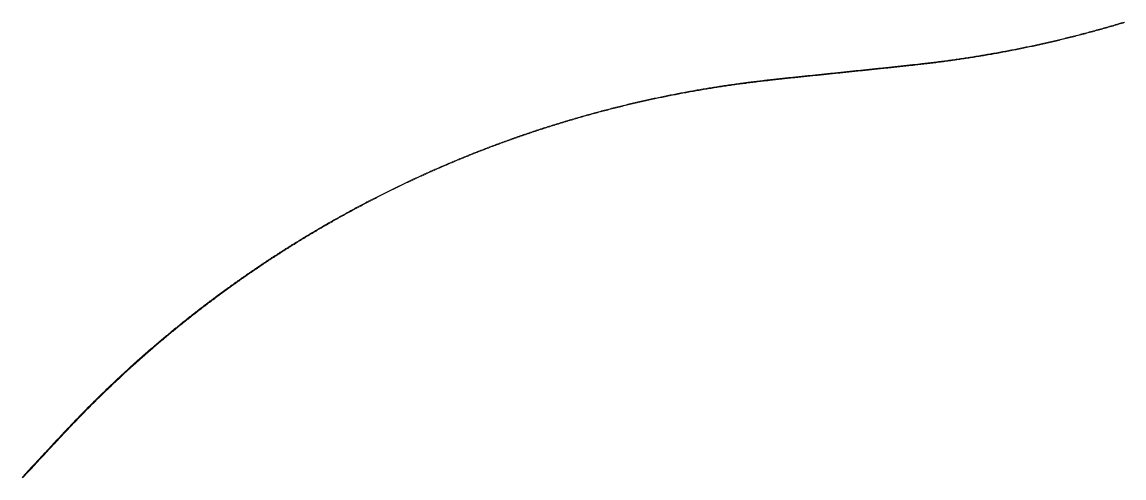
# Model space of a CAD drawing. Header units: metres. Extents: x 142705 to 201127, y 6511363 to 6533832.
# Drawn here: x 142705 to 150008, y 6511363 to 6514386 of the extents above; entities that cross this region are included whole.
import ezdxf

# ---------------------------------------------------------------- set-up
doc = ezdxf.new("R2010")
doc.units = ezdxf.units.M
doc.header["$MEASUREMENT"] = 0

msp = doc.modelspace()

# ---------------------------------------------------------------- linework, layer by layer
at = {"color": 7, "linetype": 'Continuous', "lineweight": 0}
for points in [[(150008.5, 6514385.6, 53.7), (149998.9, 6514382.7, 53.6), (149989.3, 6514379.8, 53.6), (149979.7, 6514377, 53.5), (149970.2, 6514374.1, 53.5), (149960.6, 6514371.3, 53.4), (149951, 6514368.4, 53.3), (149941.4, 6514365.6, 53.3), (149931.8, 6514362.8, 53.2), (149922.2, 6514360, 53.1), (149912.6, 6514357.2, 53), (149903, 6514354.5, 52.9), (149893.4, 6514351.7, 52.9), (149883.7, 6514349, 52.8), (149874.1, 6514346.2, 52.7), (149864.5, 6514343.5, 52.6), (149854.9, 6514340.8, 52.5), (149845.2, 6514338.1, 52.4), (149835.6, 6514335.4, 52.3), (149826, 6514332.8, 52.2), (149816.3, 6514330.1, 52), (149806.7, 6514327.5, 51.9), (149797, 6514324.9, 51.8), (149787.4, 6514322.3, 51.7), (149777.7, 6514319.7, 51.6), (149768.1, 6514317.1, 51.4), (149758.4, 6514314.5, 51.3), (149748.7, 6514311.9, 51.2), (149739.1, 6514309.4, 51), (149737.1, 6514308.9, 51), (149729.4, 6514306.8, 50.9), (149719.7, 6514304.3, 50.8), (149710, 6514301.8, 50.6), (149700.3, 6514299.3, 50.5), (149690.7, 6514296.8, 50.3), (149681, 6514294.4, 50.2), (149671.3, 6514291.9, 50.1), (149661.6, 6514289.5, 49.9), (149651.9, 6514287, 49.8), (149642.2, 6514284.6, 49.6), (149632.5, 6514282.2, 49.5), (149622.8, 6514279.8, 49.4), (149613.1, 6514277.4, 49.2), (149603.3, 6514275.1, 49.1), (149593.6, 6514272.7, 48.9), (149583.9, 6514270.4, 48.8), (149574.2, 6514268, 48.7), (149564.4, 6514265.7, 48.5), (149554.7, 6514263.4, 48.4), (149545, 6514261.1, 48.2), (149535.2, 6514258.8, 48.1), (149525.5, 6514256.6, 48), (149515.8, 6514254.3, 47.8), (149506, 6514252.1, 47.7), (149496.3, 6514249.9, 47.5), (149486.5, 6514247.7, 47.4), (149476.8, 6514245.5, 47.3), (149467, 6514243.3, 47.1), (149457.2, 6514241.1, 47), (149447.5, 6514238.9, 46.8), (149437.7, 6514236.8, 46.7), (149427.9, 6514234.7, 46.6), (149418.2, 6514232.5, 46.4), (149408.4, 6514230.4, 46.3), (149398.6, 6514228.3, 46.1), (149388.8, 6514226.2, 46), (149379, 6514224.2, 45.9), (149369.3, 6514222.1, 45.7), (149359.5, 6514220.1, 45.6), (149349.7, 6514218, 45.4), (149339.9, 6514216, 45.3), (149330.1, 6514214, 45.2), (149320.3, 6514212, 45), (149310.5, 6514210.1, 44.9), (149300.7, 6514208.1, 44.7), (149290.9, 6514206.1, 44.6), (149281.1, 6514204.2, 44.5), (149271.2, 6514202.3, 44.3), (149261.4, 6514200.4, 44.2), (149251.6, 6514198.5, 44), (149241.8, 6514196.6, 43.9), (149232, 6514194.7, 43.8), (149222.1, 6514192.9, 43.6), (149212.3, 6514191, 43.5), (149202.5, 6514189.2, 43.3), (149192.7, 6514187.4, 43.2), (149182.8, 6514185.5, 43.1), (149173, 6514183.8, 42.9), (149163.1, 6514182, 42.8), (149153.3, 6514180.2, 42.6), (149143.5, 6514178.4, 42.5), (149133.6, 6514176.7, 42.4), (149130.1, 6514176.1, 42.3), (149123.8, 6514175, 42.2), (149113.9, 6514173.3, 42.1), (149104, 6514171.6, 41.9), (149094.2, 6514169.9, 41.8), (149084.3, 6514168.2, 41.7), (149074.5, 6514166.5, 41.6), (149064.6, 6514164.9, 41.4), (149054.7, 6514163.2, 41.3), (149044.9, 6514161.6, 41.2), (149035, 6514160, 41.1), (149025.1, 6514158.4, 41), (149015.3, 6514156.8, 40.9), (149005.4, 6514155.3, 40.8), (148995.5, 6514153.7, 40.7), (148985.6, 6514152.2, 40.6), (148975.7, 6514150.6, 40.5), (148965.9, 6514149.1, 40.4), (148956, 6514147.6, 40.3), (148946.1, 6514146.1, 40.3), (148936.2, 6514144.6, 40.2), (148926.3, 6514143.2, 40.1), (148916.4, 6514141.7, 40), (148906.5, 6514140.3, 40), (148896.6, 6514138.9, 39.9), (148886.7, 6514137.4, 39.8), (148876.8, 6514136, 39.8), (148866.9, 6514134.7, 39.7), (148857, 6514133.3, 39.7), (148847.1, 6514131.9, 39.6), (148837.2, 6514130.6, 39.6), (148827.3, 6514129.2, 39.5), (148817.4, 6514127.9, 39.5), (148807.5, 6514126.6, 39.4), (148798.9, 6514125.5, 39.4), (148797.5, 6514125.3, 39.4), (148787.6, 6514124, 39.4), (148777.7, 6514122.8, 39.4), (148767.8, 6514121.5, 39.3), (148757.9, 6514120.3, 39.3), (148751.2, 6514119.4, 39.3), (148747.9, 6514119, 39.3), (148738, 6514117.8, 39.3), (148728.1, 6514116.6, 39.3), (148718.2, 6514115.4, 39.3), (148708.2, 6514114.2, 39.3), (148703.4, 6514113.7, 39.3), (148700.5, 6514113.3, 39.3), (148698.3, 6514113.1, 39.3), (148688.4, 6514111.9, 39.3), (148678.4, 6514110.7, 39.3), (148668.5, 6514109.6, 39.3), (148658.6, 6514108.4, 39.3), (148655.6, 6514108.1, 39.3), (148648.6, 6514107.3, 39.3), (148638.7, 6514106.2, 39.3), (148628.8, 6514105.1, 39.3), (148618.8, 6514104, 39.4), (148608.9, 6514102.9, 39.4), (148607.8, 6514102.7, 39.4), (148598.9, 6514101.8, 39.4), (148589, 6514100.7, 39.5), (148579.1, 6514099.6, 39.5), (148569.1, 6514098.5, 39.5), (148559.9, 6514097.5, 39.6), (148559.2, 6514097.4, 39.6), (148549.2, 6514096.4, 39.6), (148539.3, 6514095.3, 39.7), (148529.3, 6514094.3, 39.7), (148519.4, 6514093.2, 39.8), (148512.1, 6514092.4, 39.8), (148509.4, 6514092.1, 39.9), (148499.5, 6514091.1, 39.9), (148489.6, 6514090.1, 40), (148479.6, 6514089, 40.1), (148469.7, 6514088, 40.1), (148464.2, 6514087.4, 40.2), (148459.7, 6514086.9, 40.2), (148449.8, 6514085.9, 40.3), (148439.8, 6514084.9, 40.4), (148429.9, 6514083.8, 40.5), (148419.9, 6514082.8, 40.5), (148416.3, 6514082.4, 40.6), (148410, 6514081.8, 40.6), (148400, 6514080.7, 40.7), (148390.1, 6514079.7, 40.8), (148380.2, 6514078.7, 40.9), (148370.2, 6514077.6, 41), (148360.3, 6514076.6, 41.2), (148350.3, 6514075.6, 41.3), (148346.2, 6514075.1, 41.3), (148340.4, 6514074.5, 41.4), (148330.4, 6514073.5, 41.5), (148320.5, 6514072.5, 41.6), (148310.5, 6514071.4, 41.7), (148300.6, 6514070.4, 41.8), (148290.6, 6514069.4, 42), (148280.7, 6514068.3, 42.1), (148270.7, 6514067.3, 42.2), (148260.8, 6514066.3, 42.3), (148250.8, 6514065.2, 42.4), (148240.9, 6514064.2, 42.5), (148231, 6514063.2, 42.6), (148221, 6514062.1, 42.8), (148211.1, 6514061.1, 42.9), (148201.1, 6514060.1, 43), (148191.2, 6514059, 43.1), (148181.2, 6514058, 43.2), (148171.3, 6514056.9, 43.3), (148161.3, 6514055.9, 43.4), (148151.4, 6514054.9, 43.6), (148141.4, 6514053.8, 43.7), (148131.5, 6514052.8, 43.8), (148121.5, 6514051.8, 43.9), (148111.6, 6514050.7, 44), (148101.7, 6514049.7, 44.1), (148091.7, 6514048.7, 44.3), (148081.8, 6514047.6, 44.4), (148071.8, 6514046.6, 44.5), (148061.9, 6514045.6, 44.6), (148051.9, 6514044.5, 44.7), (148042, 6514043.5, 44.8), (148032, 6514042.5, 44.9), (148022.1, 6514041.4, 45.1), (148012.1, 6514040.4, 45.2), (148002.2, 6514039.4, 45.3), (147992.2, 6514038.3, 45.4), (147982.3, 6514037.3, 45.5), (147972.3, 6514036.3, 45.6), (147962.4, 6514035.2, 45.7), (147952.5, 6514034.2, 45.9), (147942.5, 6514033.2, 46), (147932.6, 6514032.1, 46.1), (147922.6, 6514031.1, 46.2), (147912.7, 6514030.1, 46.3), (147902.7, 6514029, 46.4), (147892.8, 6514028, 46.6), (147883.2, 6514027, 46.7), (147882.8, 6514027, 46.7), (147872.9, 6514025.9, 46.8), (147862.9, 6514024.9, 46.9), (147853, 6514023.9, 47), (147843, 6514022.8, 47.1), (147835.3, 6514022, 47.2), (147833.1, 6514021.8, 47.2), (147823.2, 6514020.8, 47.4), (147813.2, 6514019.7, 47.5), (147803.3, 6514018.7, 47.6), (147793.3, 6514017.6, 47.7), (147787.4, 6514017, 47.8), (147783.4, 6514016.6, 47.8), (147773.4, 6514015.5, 47.9), (147763.5, 6514014.5, 48), (147753.5, 6514013.4, 48.2), (147743.6, 6514012.3, 48.3), (147739.6, 6514011.9, 48.3), (147733.7, 6514011.3, 48.4), (147723.7, 6514010.2, 48.5), (147713.8, 6514009.1, 48.6), (147703.8, 6514008, 48.7), (147693.9, 6514006.9, 48.9), (147691.7, 6514006.7, 48.9), (147684, 6514005.8, 49), (147674, 6514004.7, 49.1), (147664.1, 6514003.6, 49.2), (147654.1, 6514002.5, 49.3), (147644.2, 6514001.4, 49.4), (147643.9, 6514001.3, 49.4), (147634.3, 6514000.2, 49.5), (147624.3, 6513999.1, 49.7), (147614.4, 6513997.9, 49.8), (147604.5, 6513996.8, 49.9), (147596.1, 6513995.8, 50), (147594.5, 6513995.6, 50), (147584.6, 6513994.4, 50.1), (147574.7, 6513993.2, 50.2), (147564.8, 6513992, 50.3), (147554.8, 6513990.8, 50.5), (147548.3, 6513990, 50.5), (147544.9, 6513989.6, 50.6), (147535, 6513988.3, 50.7), (147525.1, 6513987.1, 50.8), (147515.1, 6513985.8, 50.9), (147505.2, 6513984.5, 51), (147500.6, 6513983.9, 51.1), (147495.3, 6513983.2, 51.2), (147485.4, 6513981.9, 51.3), (147475.5, 6513980.6, 51.4), (147465.6, 6513979.3, 51.5), (147455.7, 6513977.9, 51.6), (147445.7, 6513976.6, 51.7), (147435.8, 6513975.2, 51.8), (147425.9, 6513973.8, 52), (147416, 6513972.4, 52.1), (147406.1, 6513971, 52.2), (147396.2, 6513969.6, 52.3), (147386.3, 6513968.2, 52.4), (147376.4, 6513966.7, 52.5), (147366.6, 6513965.3, 52.6), (147356.7, 6513963.8, 52.8), (147346.8, 6513962.3, 52.9), (147336.9, 6513960.8, 53), (147327, 6513959.3, 53.1), (147317.1, 6513957.8, 53.2), (147307.2, 6513956.2, 53.3), (147297.4, 6513954.7, 53.5), (147287.5, 6513953.1, 53.6), (147277.6, 6513951.5, 53.7), (147267.7, 6513949.9, 53.8), (147257.9, 6513948.3, 53.9), (147248, 6513946.7, 54), (147238.1, 6513945.1, 54.1), (147228.3, 6513943.4, 54.3), (147218.4, 6513941.8, 54.4), (147208.5, 6513940.1, 54.5), (147198.7, 6513938.4, 54.6), (147188.8, 6513936.7, 54.7), (147179, 6513935, 54.8), (147169.1, 6513933.3, 54.9), (147159.3, 6513931.6, 55.1), (147149.4, 6513929.8, 55.2), (147139.6, 6513928, 55.3), (147129.8, 6513926.3, 55.4), (147119.9, 6513924.5, 55.5), (147110.1, 6513922.7, 55.6), (147100.2, 6513920.9, 55.7), (147090.4, 6513919, 55.9), (147080.6, 6513917.2, 56), (147070.8, 6513915.3, 56.1), (147060.9, 6513913.5, 56.2), (147051.1, 6513911.6, 56.3), (147049.5, 6513911.3, 56.3), (147041.3, 6513909.7, 56.4), (147031.5, 6513907.8, 56.5), (147021.7, 6513905.9, 56.7), (147011.8, 6513903.9, 56.8), (147002, 6513902, 56.9), (146992.2, 6513900, 57), (146982.4, 6513898.1, 57.1), (146972.6, 6513896.1, 57.1), (146962.8, 6513894.1, 57.2), (146953, 6513892.1, 57.3), (146943.2, 6513890, 57.4), (146933.5, 6513888, 57.5), (146923.7, 6513885.9, 57.6), (146913.9, 6513883.9, 57.6), (146904.1, 6513881.8, 57.7), (146894.3, 6513879.7, 57.8), (146884.5, 6513877.6, 57.8), (146874.8, 6513875.5, 57.9), (146865, 6513873.4, 57.9), (146855.2, 6513871.2, 58), (146845.5, 6513869.1, 58), (146835.7, 6513866.9, 58.1), (146825.9, 6513864.7, 58.1), (146816.2, 6513862.5, 58.2), (146806.8, 6513860.4, 58.2), (146806.4, 6513860.3, 58.2), (146796.7, 6513858.1, 58.2), (146786.9, 6513855.9, 58.3), (146777.2, 6513853.6, 58.3), (146767.5, 6513851.4, 58.3), (146757.7, 6513849.1, 58.4), (146748, 6513846.8, 58.4), (146738.2, 6513844.5, 58.4), (146728.5, 6513842.2, 58.5), (146718.8, 6513839.9, 58.5), (146709.1, 6513837.5, 58.6), (146699.3, 6513835.2, 58.6), (146689.6, 6513832.8, 58.6), (146679.9, 6513830.4, 58.7), (146670.2, 6513828.1, 58.7), (146660.5, 6513825.7, 58.7), (146650.8, 6513823.2, 58.8), (146641.1, 6513820.8, 58.8), (146631.4, 6513818.4, 58.8), (146621.7, 6513815.9, 58.9), (146612, 6513813.5, 58.9), (146602.3, 6513811, 58.9), (146592.6, 6513808.5, 59), (146583, 6513806, 59), (146573.3, 6513803.5, 59), (146563.6, 6513800.9, 59.1), (146553.9, 6513798.4, 59.1), (146544.3, 6513795.8, 59.1), (146534.6, 6513793.3, 59.2), (146524.9, 6513790.7, 59.2), (146515.3, 6513788.1, 59.3), (146505.6, 6513785.5, 59.3), (146496, 6513782.9, 59.3), (146486.3, 6513780.2, 59.4), (146476.7, 6513777.6, 59.4), (146467, 6513774.9, 59.4), (146457.4, 6513772.2, 59.5), (146447.8, 6513769.6, 59.5), (146438.2, 6513766.9, 59.5), (146428.5, 6513764.1, 59.6), (146418.9, 6513761.4, 59.6), (146410.8, 6513759.1, 59.6), (146409.3, 6513758.7, 59.6), (146399.7, 6513755.9, 59.7), (146390.1, 6513753.2, 59.7), (146380.5, 6513750.4, 59.8), (146370.8, 6513747.6, 59.8), (146361.2, 6513744.8, 59.9), (146351.7, 6513742, 59.9), (146342.1, 6513739.2, 60), (146332.5, 6513736.3, 60), (146322.9, 6513733.5, 60.1), (146313.3, 6513730.6, 60.2), (146306.8, 6513728.7, 60.2), (146303.7, 6513727.7, 60.2), (146294.2, 6513724.9, 60.3), (146284.6, 6513722, 60.4), (146275, 6513719, 60.5), (146265.5, 6513716.1, 60.5), (146255.9, 6513713.2, 60.6), (146246.3, 6513710.2, 60.7), (146236.8, 6513707.2, 60.8), (146227.3, 6513704.3, 60.9), (146217.7, 6513701.3, 61), (146208.2, 6513698.3, 61.1), (146198.6, 6513695.3, 61.2), (146189.1, 6513692.2, 61.3), (146179.6, 6513689.2, 61.4), (146170.1, 6513686.1, 61.5), (146160.5, 6513683.1, 61.7), (146151, 6513680, 61.8), (146141.5, 6513676.9, 61.9), (146132, 6513673.8, 62), (146122.5, 6513670.7, 62.2), (146113, 6513667.5, 62.3), (146103.5, 6513664.4, 62.4), (146094, 6513661.2, 62.6), (146084.5, 6513658.1, 62.7), (146075.1, 6513654.9, 62.9), (146065.6, 6513651.7, 63), (146064.8, 6513651.4, 63), (146056.1, 6513648.5, 63.2), (146046.7, 6513645.3, 63.3), (146037.2, 6513642, 63.5), (146027.7, 6513638.8, 63.6), (146018.3, 6513635.5, 63.8), (146008.8, 6513632.3, 63.9), (145999.4, 6513629, 64.1), (145989.9, 6513625.7, 64.2), (145980.5, 6513622.4, 64.4), (145971.1, 6513619, 64.5), (145961.6, 6513615.7, 64.7), (145952.2, 6513612.4, 64.8), (145942.8, 6513609, 65), (145933.4, 6513605.6, 65.1), (145924, 6513602.3, 65.3), (145914.6, 6513598.9, 65.4), (145905.2, 6513595.4, 65.6), (145895.8, 6513592, 65.7), (145886.4, 6513588.6, 65.9), (145877, 6513585.1, 66), (145867.6, 6513581.7, 66.2), (145858.2, 6513578.2, 66.3), (145848.9, 6513574.7, 66.5), (145839.5, 6513571.2, 66.7), (145830.1, 6513567.7, 66.8), (145820.8, 6513564.2, 67), (145811.4, 6513560.7, 67.1), (145802.1, 6513557.1, 67.3), (145792.7, 6513553.6, 67.4), (145783.4, 6513550, 67.6), (145774, 6513546.4, 67.7), (145764.7, 6513542.8, 67.9), (145755.4, 6513539.2, 68), (145746.1, 6513535.6, 68.2), (145736.7, 6513532, 68.3), (145727.4, 6513528.3, 68.5), (145718.1, 6513524.7, 68.6), (145708.8, 6513521, 68.8), (145699.5, 6513517.3, 68.9), (145690.2, 6513513.6, 69.1), (145680.9, 6513509.9, 69.2), (145671.7, 6513506.2, 69.4), (145662.4, 6513502.5, 69.5), (145653.1, 6513498.7, 69.7), (145643.8, 6513495, 69.8), (145634.6, 6513491.2, 70), (145625.3, 6513487.4, 70.1), (145616.1, 6513483.6, 70.3), (145606.8, 6513479.8, 70.5), (145597.6, 6513476, 70.6), (145588.3, 6513472.2, 70.8), (145579.1, 6513468.3, 70.9), (145569.9, 6513464.5, 71.1), (145560.7, 6513460.6, 71.2), (145551.4, 6513456.7, 71.4), (145542.2, 6513452.8, 71.5), (145533, 6513448.9, 71.7), (145523.8, 6513445, 71.8), (145514.6, 6513441.1, 72), (145505.4, 6513437.1, 72.1), (145496.3, 6513433.2, 72.3), (145487.1, 6513429.2, 72.4), (145477.9, 6513425.2, 72.6), (145468.7, 6513421.2, 72.7), (145459.6, 6513417.2, 72.9), (145450.4, 6513413.2, 73), (145441.3, 6513409.2, 73.2), (145432.1, 6513405.2, 73.3), (145423, 6513401.1, 73.5), (145413.8, 6513397, 73.6), (145411.4, 6513396, 73.7), (145404.7, 6513393, 73.8), (145395.6, 6513388.9, 73.9), (145386.4, 6513384.8, 74.1), (145377.3, 6513380.7, 74.2), (145368.2, 6513376.5, 74.4), (145359.1, 6513372.4, 74.5), (145350, 6513368.3, 74.6), (145340.9, 6513364.1, 74.8), (145331.8, 6513359.9, 74.9), (145322.8, 6513355.7, 75), (145313.7, 6513351.5, 75.1), (145304.6, 6513347.3, 75.2), (145295.5, 6513343.1, 75.4), (145286.5, 6513338.9, 75.5), (145277.4, 6513334.6, 75.6), (145268.4, 6513330.4, 75.7), (145259.3, 6513326.1, 75.8), (145250.3, 6513321.8, 75.9), (145241.3, 6513317.5, 76), (145232.2, 6513313.2, 76.1), (145223.2, 6513308.9, 76.1), (145214.2, 6513304.6, 76.2), (145205.2, 6513300.2, 76.3), (145196.2, 6513295.9, 76.4), (145187.2, 6513291.5, 76.5), (145178.2, 6513287.1, 76.5), (145169.2, 6513282.8, 76.6), (145160.2, 6513278.4, 76.7), (145151.3, 6513273.9, 76.7), (145142.3, 6513269.5, 76.8), (145133.3, 6513265.1, 76.8), (145124.4, 6513260.6, 76.9), (145115.4, 6513256.2, 76.9), (145106.5, 6513251.7, 77), (145097.5, 6513247.2, 77), (145088.6, 6513242.7, 77), (145079.7, 6513238.2, 77.1), (145070.8, 6513233.7, 77.1), (145061.9, 6513229.2, 77.1), (145052.9, 6513224.6, 77.2), (145044, 6513220.1, 77.2), (145035.2, 6513215.5, 77.2), (145026.3, 6513210.9, 77.2), (145017.4, 6513206.3, 77.2), (145008.5, 6513201.7, 77.2), (144999.6, 6513197.1, 77.3), (144990.8, 6513192.5, 77.3), (144987.7, 6513190.8, 77.3), (144981.9, 6513187.8, 77.3), (144973.1, 6513183.2, 77.3), (144964.2, 6513178.5, 77.2), (144955.4, 6513173.8, 77.2), (144946.5, 6513169.2, 77.2), (144937.7, 6513164.5, 77.2), (144928.9, 6513159.7, 77.2), (144920.1, 6513155, 77.2), (144911.3, 6513150.3, 77.1), (144902.5, 6513145.5, 77.1), (144893.7, 6513140.8, 77.1), (144889.2, 6513138.4, 77.1), (144884.9, 6513136, 77), (144876.1, 6513131.2, 77), (144867.3, 6513126.5, 77), (144858.5, 6513121.6, 76.9), (144849.8, 6513116.8, 76.9), (144841, 6513112, 76.9), (144832.3, 6513107.2, 76.8), (144823.5, 6513102.3, 76.8), (144814.8, 6513097.5, 76.8), (144806, 6513092.6, 76.7), (144797.3, 6513087.7, 76.7), (144788.6, 6513082.8, 76.6), (144779.9, 6513077.9, 76.6), (144771.2, 6513073, 76.6), (144762.5, 6513068, 76.5), (144753.8, 6513063.1, 76.5), (144745.1, 6513058.1, 76.5), (144736.4, 6513053.2, 76.4), (144727.8, 6513048.2, 76.4), (144719.1, 6513043.2, 76.4), (144710.4, 6513038.2, 76.3), (144701.8, 6513033.2, 76.3), (144693.1, 6513028.2, 76.2), (144684.5, 6513023.1, 76.2), (144675.9, 6513018.1, 76.2), (144667.2, 6513013, 76.1), (144658.6, 6513008, 76.1), (144650, 6513002.9, 76.1), (144648.5, 6513002, 76.1), (144641.4, 6512997.8, 76), (144632.8, 6512992.7, 76), (144624.2, 6512987.6, 76), (144615.6, 6512982.4, 75.9), (144607, 6512977.3, 75.9), (144598.5, 6512972.2, 75.9), (144589.9, 6512967, 75.9), (144581.3, 6512961.8, 75.9), (144572.8, 6512956.6, 75.9), (144564.2, 6512951.4, 75.9), (144555.7, 6512946.2, 75.9), (144553, 6512944.5, 75.9), (144547.2, 6512941, 75.9), (144538.7, 6512935.8, 75.9), (144530.1, 6512930.5, 75.9), (144521.6, 6512925.3, 75.9), (144513.1, 6512920, 75.9), (144504.6, 6512914.8, 75.9), (144496.1, 6512909.5, 75.9), (144487.7, 6512904.2, 76), (144479.2, 6512898.9, 76), (144470.7, 6512893.5, 76), (144462.3, 6512888.2, 76), (144453.8, 6512882.9, 76.1), (144445.4, 6512877.5, 76.1), (144436.9, 6512872.1, 76.2), (144428.5, 6512866.8, 76.2), (144420.1, 6512861.4, 76.3), (144416.4, 6512859, 76.3), (144411.6, 6512856, 76.3), (144403.2, 6512850.6, 76.4), (144394.8, 6512845.1, 76.4), (144386.4, 6512839.7, 76.5), (144378.1, 6512834.3, 76.5), (144369.7, 6512828.8, 76.6), (144361.3, 6512823.3, 76.6), (144352.9, 6512817.9, 76.7), (144344.6, 6512812.4, 76.7), (144336.2, 6512806.9, 76.8), (144327.9, 6512801.4, 76.8), (144319.5, 6512795.8, 76.9), (144311.2, 6512790.3, 76.9), (144302.9, 6512784.8, 77), (144294.6, 6512779.2, 77), (144286.3, 6512773.7, 77.1), (144278, 6512768.1, 77.1), (144269.7, 6512762.5, 77.2), (144261.4, 6512756.9, 77.2), (144253.1, 6512751.3, 77.3), (144244.8, 6512745.7, 77.3), (144236.6, 6512740, 77.4), (144228.3, 6512734.4, 77.5), (144220.1, 6512728.7, 77.5), (144211.8, 6512723.1, 77.6), (144203.6, 6512717.4, 77.6), (144195.4, 6512711.7, 77.7), (144187.2, 6512706, 77.7), (144178.9, 6512700.3, 77.8), (144170.7, 6512694.6, 77.8), (144162.5, 6512688.8, 77.9), (144154.4, 6512683.1, 77.9), (144146.2, 6512677.3, 78), (144138, 6512671.6, 78), (144129.8, 6512665.8, 78.1), (144121.7, 6512660, 78.1), (144113.5, 6512654.2, 78.2), (144105.4, 6512648.4, 78.2), (144097.3, 6512642.6, 78.3), (144089.1, 6512636.8, 78.3), (144081, 6512630.9, 78.4), (144072.9, 6512625.1, 78.4), (144064.8, 6512619.2, 78.5), (144056.7, 6512613.3, 78.5), (144048.6, 6512607.5, 78.6), (144040.6, 6512601.6, 78.6), (144032.5, 6512595.7, 78.7), (144024.4, 6512589.7, 78.8), (144016.4, 6512583.8, 78.8), (144008.3, 6512577.9, 78.9), (144000.3, 6512571.9, 78.9), (143992.2, 6512566, 79), (143984.2, 6512560, 79), (143976.2, 6512554, 79.1), (143968.2, 6512548, 79.1), (143960.2, 6512542, 79.2), (143952.2, 6512536, 79.2), (143944.2, 6512530, 79.3), (143936.3, 6512524, 79.3), (143928.3, 6512517.9, 79.4), (143920.3, 6512511.9, 79.4), (143912.4, 6512505.8, 79.5), (143904.4, 6512499.7, 79.5), (143896.5, 6512493.6, 79.6), (143888.6, 6512487.5, 79.6), (143880.7, 6512481.4, 79.7), (143872.7, 6512475.3, 79.7), (143864.8, 6512469.2, 79.8), (143856.9, 6512463.1, 79.8), (143849.1, 6512456.9, 79.9), (143841.2, 6512450.7, 79.9), (143833.3, 6512444.6, 80), (143825.5, 6512438.4, 80), (143817.6, 6512432.2, 80.1), (143809.8, 6512426, 80.2), (143801.9, 6512419.8, 80.2), (143794.1, 6512413.6, 80.3), (143786.3, 6512407.3, 80.3), (143778.5, 6512401.1, 80.4), (143770.7, 6512394.8, 80.4), (143762.9, 6512388.6, 80.5), (143755.1, 6512382.3, 80.5), (143747.3, 6512376, 80.6), (143739.5, 6512369.7, 80.6), (143731.8, 6512363.4, 80.7), (143724, 6512357.1, 80.7), (143716.3, 6512350.8, 80.8), (143708.5, 6512344.4, 80.8), (143700.8, 6512338.1, 80.9), (143693.1, 6512331.7, 80.9), (143685.4, 6512325.4, 81), (143677.7, 6512319, 81), (143670, 6512312.6, 81.1), (143662.3, 6512306.2, 81.1), (143654.6, 6512299.8, 81.2), (143646.9, 6512293.4, 81.2), (143639.3, 6512286.9, 81.3), (143631.6, 6512280.5, 81.3), (143624, 6512274.1, 81.4), (143616.4, 6512267.6, 81.5), (143608.7, 6512261.1, 81.5), (143601.1, 6512254.6, 81.6), (143593.5, 6512248.2, 81.6), (143585.9, 6512241.7, 81.7), (143578.3, 6512235.1, 81.7), (143570.7, 6512228.6, 81.8), (143563.2, 6512222.1, 81.8), (143555.6, 6512215.6, 81.9), (143548, 6512209, 81.9), (143540.5, 6512202.4, 82), (143533, 6512195.9, 82), (143525.4, 6512189.3, 82.1), (143517.9, 6512182.7, 82.1), (143510.4, 6512176.1, 82.2), (143502.9, 6512169.5, 82.2), (143495.4, 6512162.9, 82.3), (143487.9, 6512156.2, 82.3), (143480.4, 6512149.6, 82.4), (143473, 6512142.9, 82.4), (143465.5, 6512136.3, 82.5), (143458.1, 6512129.6, 82.5), (143450.6, 6512122.9, 82.6), (143443.2, 6512116.2, 82.6), (143435.8, 6512109.5, 82.7), (143428.3, 6512102.8, 82.8), (143420.9, 6512096.1, 82.8), (143413.5, 6512089.4, 82.9), (143406.2, 6512082.6, 82.9), (143398.8, 6512075.9, 83), (143391.4, 6512069.1, 83), (143384, 6512062.4, 83.1), (143376.7, 6512055.6, 83.1), (143369.4, 6512048.8, 83.2), (143362, 6512042, 83.2), (143354.7, 6512035.2, 83.3), (143347.4, 6512028.4, 83.3), (143340.1, 6512021.5, 83.4), (143332.8, 6512014.7, 83.4), (143325.5, 6512007.9, 83.5), (143318.2, 6512001, 83.5), (143310.9, 6511994.1, 83.6), (143303.7, 6511987.3, 83.6), (143296.4, 6511980.4, 83.7), (143289.2, 6511973.5, 83.7), (143282, 6511966.6, 83.8), (143274.7, 6511959.7, 83.8), (143267.5, 6511952.7, 83.9), (143260.3, 6511945.8, 83.9), (143253.1, 6511938.9, 84), (143245.9, 6511931.9, 84.1), (143238.7, 6511924.9, 84.1), (143231.6, 6511918, 84.2), (143224.4, 6511911, 84.2), (143217.3, 6511904, 84.3), (143210.1, 6511897, 84.3), (143203, 6511890, 84.4), (143195.9, 6511883, 84.4), (143188.8, 6511875.9, 84.5), (143181.7, 6511868.9, 84.5), (143174.6, 6511861.8, 84.6), (143167.5, 6511854.8, 84.6), (143160.4, 6511847.7, 84.7), (143153.3, 6511840.6, 84.7), (143146.3, 6511833.6, 84.8), (143139.2, 6511826.5, 84.8), (143132.2, 6511819.4, 84.9), (143125.2, 6511812.2, 84.9), (143118.2, 6511805.1, 85), (143111.2, 6511798, 85), (143104.2, 6511790.8, 85.1), (143099.7, 6511786.2, 85.1), (143097.2, 6511783.7, 85.1), (143093.9, 6511780.4, 85.2), (143090.2, 6511776.5, 85.2), (143083.2, 6511769.4, 85.2), (143076.3, 6511762.2, 85.3), (143069.3, 6511755, 85.3), (143066.1, 6511751.7, 85.3), (143062.4, 6511747.8, 85.4), (143055.4, 6511740.6, 85.4), (143048.5, 6511733.4, 85.4), (143041.6, 6511726.2, 85.5), (143034.7, 6511718.9, 85.5), (143032.8, 6511717, 85.5), (143027.7, 6511711.7, 85.5), (143020.9, 6511704.5, 85.5), (143014, 6511697.2, 85.6), (143007.1, 6511690, 85.6), (143000.2, 6511682.7, 85.6), (142999.6, 6511682.1, 85.6), (142993.3, 6511675.5, 85.6), (142986.5, 6511668.2, 85.6), (142982.5, 6511664, 85.6), (142979.6, 6511660.9, 85.6), (142972.7, 6511653.6, 85.6), (142966.6, 6511647.1, 85.6), (142965.9, 6511646.3, 85.6), (142959, 6511639.1, 85.6), (142952.2, 6511631.8, 85.6), (142945.4, 6511624.5, 85.5), (142938.5, 6511617.2, 85.5), (142933.7, 6511612, 85.5), (142931.7, 6511609.9, 85.5), (142924.9, 6511602.6, 85.5), (142918, 6511595.2, 85.4), (142911.2, 6511587.9, 85.4), (142904.4, 6511580.6, 85.4), (142900.9, 6511576.8, 85.4), (142897.6, 6511573.3, 85.3), (142891.5, 6511566.7, 85.3), (142890.8, 6511566, 85.3), (142884, 6511558.6, 85.3), (142877.2, 6511551.3, 85.2), (142870.4, 6511544, 85.2), (142868.1, 6511541.6, 85.2), (142863.6, 6511536.7, 85.1), (142856.8, 6511529.3, 85.1), (142849.9, 6511522, 85), (142843.1, 6511514.7, 85), (142836.3, 6511507.4, 85), (142835.4, 6511506.3, 84.9), (142829.5, 6511500, 84.9), (142822.7, 6511492.7, 84.9), (142815.9, 6511485.4, 84.8), (142809.1, 6511478, 84.8), (142802.3, 6511470.7, 84.7), (142795.5, 6511463.4, 84.7), (142788.7, 6511456, 84.6), (142781.9, 6511448.7, 84.6), (142775.1, 6511441.4, 84.6), (142768.3, 6511434.1, 84.5), (142761.5, 6511426.7, 84.5), (142754.7, 6511419.4, 84.4), (142747.9, 6511412.1, 84.4), (142741.1, 6511404.7, 84.3), (142734.3, 6511397.4, 84.3), (142727.5, 6511390.1, 84.3), (142720.7, 6511382.7, 84.2), (142713.9, 6511375.4, 84.2), (142707.1, 6511368.1, 84.1), (142704.8, 6511365.6, 84.1)], [(150011.6, 6514381.9, 53.7), (150002.1, 6514379, 53.6), (149992.5, 6514376.1, 53.6), (149982.9, 6514373.2, 53.5), (149973.3, 6514370.4, 53.5), (149963.8, 6514367.5, 53.4), (149954.2, 6514364.7, 53.3), (149944.6, 6514361.9, 53.3), (149935, 6514359, 53.2), (149925.4, 6514356.2, 53.1), (149915.8, 6514353.5, 53), (149906.2, 6514350.7, 53), (149896.5, 6514347.9, 52.9), (149886.9, 6514345.2, 52.8), (149877.3, 6514342.5, 52.7), (149867.7, 6514339.7, 52.6), (149858.1, 6514337, 52.5), (149848.4, 6514334.3, 52.4), (149838.8, 6514331.7, 52.3), (149829.2, 6514329, 52.2), (149819.5, 6514326.3, 52.1), (149809.9, 6514323.7, 52), (149800.2, 6514321.1, 51.8), (149790.6, 6514318.5, 51.7), (149780.9, 6514315.9, 51.6), (149771.3, 6514313.3, 51.5), (149761.6, 6514310.7, 51.3), (149751.9, 6514308.1, 51.2), (149742.3, 6514305.6, 51.1), (149738.6, 6514304.6, 51), (149732.6, 6514303, 50.9), (149722.9, 6514300.5, 50.8), (149713.2, 6514298, 50.6), (149703.6, 6514295.5, 50.5), (149693.9, 6514293, 50.4), (149684.2, 6514290.5, 50.2), (149674.5, 6514288.1, 50.1), (149664.8, 6514285.6, 49.9), (149655.1, 6514283.2, 49.8), (149645.4, 6514280.8, 49.7), (149635.7, 6514278.4, 49.5), (149626, 6514276, 49.4), (149616.3, 6514273.6, 49.2), (149606.5, 6514271.2, 49.1), (149596.8, 6514268.8, 49), (149587.1, 6514266.5, 48.8), (149577.4, 6514264.2, 48.7), (149567.7, 6514261.8, 48.5), (149557.9, 6514259.5, 48.4), (149548.2, 6514257.3, 48.3), (149538.5, 6514255, 48.1), (149528.7, 6514252.7, 48), (149519, 6514250.4, 47.8), (149509.2, 6514248.2, 47.7), (149499.5, 6514246, 47.6), (149489.7, 6514243.8, 47.4), (149480, 6514241.6, 47.3), (149470.2, 6514239.4, 47.1), (149460.5, 6514237.2, 47), (149450.7, 6514235, 46.9), (149440.9, 6514232.9, 46.7), (149431.2, 6514230.7, 46.6), (149421.4, 6514228.6, 46.4), (149411.6, 6514226.5, 46.3), (149401.8, 6514224.4, 46.2), (149392.1, 6514222.3, 46), (149382.3, 6514220.3, 45.9), (149372.5, 6514218.2, 45.7), (149362.7, 6514216.2, 45.6), (149352.9, 6514214.1, 45.5), (149343.1, 6514212.1, 45.3), (149333.3, 6514210.1, 45.2), (149323.5, 6514208.1, 45), (149313.7, 6514206.1, 44.9), (149303.9, 6514204.2, 44.8), (149294.1, 6514202.2, 44.6), (149284.3, 6514200.3, 44.5), (149274.5, 6514198.3, 44.3), (149264.7, 6514196.4, 44.2), (149254.8, 6514194.5, 44.1), (149245, 6514192.6, 43.9), (149235.2, 6514190.7, 43.8), (149225.4, 6514188.9, 43.6), (149215.6, 6514187, 43.5), (149205.7, 6514185.2, 43.4), (149195.9, 6514183.4, 43.2), (149186.1, 6514181.6, 43.1), (149176.2, 6514179.8, 42.9), (149166.4, 6514178, 42.8), (149156.5, 6514176.2, 42.7), (149146.7, 6514174.5, 42.5), (149136.8, 6514172.7, 42.4), (149130.6, 6514171.6, 42.3), (149127, 6514171, 42.2), (149117.1, 6514169.3, 42.1), (149107.3, 6514167.6, 42), (149097.4, 6514165.9, 41.8), (149087.6, 6514164.2, 41.7), (149077.7, 6514162.5, 41.6), (149067.9, 6514160.9, 41.5), (149058, 6514159.2, 41.4), (149048.1, 6514157.6, 41.2), (149038.3, 6514156, 41.1), (149028.4, 6514154.4, 41), (149018.5, 6514152.8, 40.9), (149008.6, 6514151.2, 40.8), (148998.8, 6514149.7, 40.7), (148988.9, 6514148.1, 40.6), (148979, 6514146.6, 40.5), (148969.1, 6514145.1, 40.4), (148959.2, 6514143.5, 40.4), (148949.3, 6514142.1, 40.3), (148939.4, 6514140.6, 40.2), (148929.6, 6514139.1, 40.1), (148919.7, 6514137.6, 40), (148909.8, 6514136.2, 40), (148899.9, 6514134.8, 39.9), (148890, 6514133.4, 39.8), (148880.1, 6514132, 39.8), (148870.2, 6514130.6, 39.7), (148860.3, 6514129.2, 39.7), (148850.4, 6514127.8, 39.6), (148840.4, 6514126.5, 39.6), (148830.5, 6514125.1, 39.5), (148820.6, 6514123.8, 39.5), (148810.7, 6514122.5, 39.5), (148800.8, 6514121.2, 39.4), (148799.4, 6514121, 39.4), (148790.9, 6514119.9, 39.4), (148781, 6514118.7, 39.4), (148771, 6514117.4, 39.3), (148761.1, 6514116.1, 39.3), (148751.6, 6514115, 39.3), (148751.2, 6514114.9, 39.3), (148741.3, 6514113.7, 39.3), (148731.3, 6514112.5, 39.3), (148721.4, 6514111.3, 39.3), (148711.5, 6514110.1, 39.3), (148703.9, 6514109.2, 39.3), (148701.6, 6514108.9, 39.3), (148701.3, 6514108.9, 39.3), (148691.6, 6514107.7, 39.3), (148681.7, 6514106.6, 39.3), (148671.8, 6514105.4, 39.3), (148661.8, 6514104.3, 39.3), (148656.1, 6514103.6, 39.3), (148651.9, 6514103.1, 39.3), (148642, 6514102, 39.3), (148632, 6514100.9, 39.3), (148622.1, 6514099.8, 39.4), (148612.1, 6514098.7, 39.4), (148608.2, 6514098.3, 39.4), (148602.2, 6514097.6, 39.4), (148592.3, 6514096.5, 39.5), (148582.3, 6514095.4, 39.5), (148572.4, 6514094.3, 39.5), (148562.4, 6514093.3, 39.6), (148560.4, 6514093, 39.6), (148552.5, 6514092.2, 39.6), (148542.5, 6514091.1, 39.7), (148532.6, 6514090.1, 39.7), (148522.7, 6514089, 39.8), (148512.7, 6514088, 39.8), (148512.5, 6514087.9, 39.8), (148502.8, 6514086.9, 39.9), (148492.8, 6514085.9, 40), (148482.9, 6514084.8, 40), (148472.9, 6514083.8, 40.1), (148464.7, 6514082.9, 40.2), (148463, 6514082.8, 40.2), (148453, 6514081.7, 40.3), (148443.1, 6514080.7, 40.3), (148433.1, 6514079.6, 40.4), (148423.2, 6514078.6, 40.5), (148416.8, 6514077.9, 40.6), (148413.3, 6514077.6, 40.6), (148403.3, 6514076.5, 40.7), (148393.4, 6514075.5, 40.8), (148383.4, 6514074.5, 40.9), (148373.5, 6514073.4, 41), (148363.5, 6514072.4, 41.1), (148353.6, 6514071.4, 41.2), (148346.8, 6514070.7, 41.3), (148343.6, 6514070.3, 41.3), (148333.7, 6514069.3, 41.5), (148323.7, 6514068.3, 41.6), (148313.8, 6514067.2, 41.7), (148303.8, 6514066.2, 41.8), (148293.9, 6514065.2, 41.9), (148284, 6514064.1, 42), (148274, 6514063.1, 42.2), (148264.1, 6514062.1, 42.3), (148254.1, 6514061, 42.4), (148244.2, 6514060, 42.5), (148234.2, 6514059, 42.6), (148224.3, 6514057.9, 42.7), (148214.3, 6514056.9, 42.8), (148204.4, 6514055.9, 43), (148194.4, 6514054.8, 43.1), (148184.5, 6514053.8, 43.2), (148174.5, 6514052.8, 43.3), (148164.6, 6514051.7, 43.4), (148154.7, 6514050.7, 43.5), (148144.7, 6514049.7, 43.6), (148134.8, 6514048.6, 43.8), (148124.8, 6514047.6, 43.9), (148114.9, 6514046.6, 44), (148104.9, 6514045.5, 44.1), (148095, 6514044.5, 44.2), (148085, 6514043.5, 44.3), (148075.1, 6514042.4, 44.5), (148065.1, 6514041.4, 44.6), (148055.2, 6514040.4, 44.7), (148045.2, 6514039.3, 44.8), (148035.3, 6514038.3, 44.9), (148025.3, 6514037.3, 45), (148015.4, 6514036.2, 45.1), (148005.5, 6514035.2, 45.3), (147995.5, 6514034.2, 45.4), (147985.6, 6514033.1, 45.5), (147975.6, 6514032.1, 45.6), (147965.7, 6514031.1, 45.7), (147955.7, 6514030, 45.8), (147945.8, 6514029, 45.9), (147935.8, 6514028, 46.1), (147925.9, 6514026.9, 46.2), (147915.9, 6514025.9, 46.3), (147906, 6514024.9, 46.4), (147896, 6514023.8, 46.5), (147886.1, 6514022.8, 46.6), (147883.6, 6514022.5, 46.7), (147876.2, 6514021.7, 46.8), (147866.2, 6514020.7, 46.9), (147856.3, 6514019.7, 47), (147846.3, 6514018.6, 47.1), (147836.4, 6514017.6, 47.2), (147835.8, 6514017.5, 47.2), (147826.4, 6514016.6, 47.3), (147816.5, 6514015.5, 47.4), (147806.5, 6514014.5, 47.6), (147796.6, 6514013.4, 47.7), (147787.9, 6514012.5, 47.8), (147786.6, 6514012.4, 47.8), (147776.7, 6514011.3, 47.9), (147766.8, 6514010.3, 48), (147756.8, 6514009.2, 48.1), (147746.9, 6514008.2, 48.2), (147740, 6514007.4, 48.3), (147736.9, 6514007.1, 48.4), (147727, 6514006, 48.5), (147717, 6514004.9, 48.6), (147707.1, 6514003.9, 48.7), (147697.2, 6514002.8, 48.8), (147692.2, 6514002.2, 48.9), (147687.2, 6514001.7, 48.9), (147677.3, 6514000.6, 49.1), (147667.3, 6513999.4, 49.2), (147657.4, 6513998.3, 49.3), (147647.5, 6513997.2, 49.4), (147644.4, 6513996.8, 49.4), (147637.5, 6513996.1, 49.5), (147627.6, 6513994.9, 49.6), (147617.7, 6513993.8, 49.7), (147607.7, 6513992.6, 49.9), (147597.8, 6513991.4, 50), (147596.6, 6513991.3, 50), (147587.9, 6513990.3, 50.1), (147577.9, 6513989.1, 50.2), (147568, 6513987.9, 50.3), (147558.1, 6513986.6, 50.4), (147548.8, 6513985.5, 50.5), (147548.2, 6513985.4, 50.5), (147538.2, 6513984.2, 50.7), (147528.3, 6513982.9, 50.8), (147518.4, 6513981.7, 50.9), (147508.5, 6513980.4, 51), (147501, 6513979.4, 51.1), (147498.6, 6513979.1, 51.1), (147488.6, 6513977.8, 51.2), (147478.7, 6513976.5, 51.4), (147468.8, 6513975.2, 51.5), (147458.9, 6513973.8, 51.6), (147449, 6513972.5, 51.7), (147439.1, 6513971.1, 51.8), (147429.2, 6513969.8, 51.9), (147419.3, 6513968.4, 52), (147409.4, 6513967, 52.2), (147399.5, 6513965.5, 52.3), (147389.6, 6513964.1, 52.4), (147379.7, 6513962.7, 52.5), (147369.8, 6513961.2, 52.6), (147359.9, 6513959.7, 52.7), (147350, 6513958.3, 52.8), (147340.1, 6513956.8, 53), (147330.2, 6513955.2, 53.1), (147320.4, 6513953.7, 53.2), (147310.5, 6513952.2, 53.3), (147300.6, 6513950.6, 53.4), (147290.7, 6513949.1, 53.5), (147280.9, 6513947.5, 53.7), (147271, 6513945.9, 53.8), (147261.1, 6513944.3, 53.9), (147251.2, 6513942.7, 54), (147241.4, 6513941.1, 54.1), (147231.5, 6513939.4, 54.2), (147221.6, 6513937.8, 54.3), (147211.8, 6513936.1, 54.5), (147201.9, 6513934.4, 54.6), (147192.1, 6513932.7, 54.7), (147182.2, 6513931, 54.8), (147172.4, 6513929.3, 54.9), (147162.5, 6513927.6, 55), (147152.7, 6513925.8, 55.1), (147142.8, 6513924.1, 55.3), (147133, 6513922.3, 55.4), (147123.2, 6513920.5, 55.5), (147113.3, 6513918.7, 55.6), (147103.5, 6513916.9, 55.7), (147093.6, 6513915.1, 55.8), (147083.8, 6513913.2, 56), (147074, 6513911.4, 56.1), (147064.2, 6513909.5, 56.2), (147054.3, 6513907.6, 56.3), (147050.4, 6513906.9, 56.3), (147044.5, 6513905.7, 56.4), (147034.7, 6513903.8, 56.5), (147024.9, 6513901.9, 56.6), (147015.1, 6513900, 56.7), (147005.3, 6513898, 56.8), (146995.5, 6513896.1, 56.9), (146985.7, 6513894.1, 57), (146975.9, 6513892.1, 57.1), (146966.1, 6513890.1, 57.2), (146956.3, 6513888.1, 57.3), (146946.5, 6513886.1, 57.4), (146936.7, 6513884.1, 57.5), (146926.9, 6513882, 57.5), (146917.1, 6513880, 57.6), (146907.3, 6513877.9, 57.7), (146897.5, 6513875.8, 57.7), (146887.8, 6513873.7, 57.8), (146878, 6513871.6, 57.9), (146868.2, 6513869.5, 57.9), (146858.5, 6513867.3, 58), (146848.7, 6513865.2, 58), (146838.9, 6513863, 58.1), (146829.2, 6513860.8, 58.1), (146819.4, 6513858.6, 58.2), (146809.7, 6513856.4, 58.2), (146807.7, 6513856, 58.2), (146799.9, 6513854.2, 58.2), (146790.2, 6513852, 58.3), (146780.4, 6513849.7, 58.3), (146770.7, 6513847.5, 58.3), (146760.9, 6513845.2, 58.4), (146751.2, 6513842.9, 58.4), (146741.5, 6513840.6, 58.4), (146731.7, 6513838.3, 58.5), (146722, 6513836, 58.5), (146712.3, 6513833.7, 58.5), (146702.6, 6513831.3, 58.6), (146692.8, 6513829, 58.6), (146683.1, 6513826.6, 58.7), (146673.4, 6513824.2, 58.7), (146663.7, 6513821.8, 58.7), (146654, 6513819.4, 58.8), (146644.3, 6513817, 58.8), (146634.6, 6513814.5, 58.8), (146624.9, 6513812.1, 58.9), (146615.2, 6513809.6, 58.9), (146605.5, 6513807.2, 58.9), (146595.8, 6513804.7, 59), (146586.2, 6513802.2, 59), (146576.5, 6513799.6, 59), (146566.8, 6513797.1, 59.1), (146557.1, 6513794.6, 59.1), (146547.5, 6513792, 59.1), (146537.8, 6513789.5, 59.2), (146528.1, 6513786.9, 59.2), (146518.5, 6513784.3, 59.2), (146508.8, 6513781.7, 59.3), (146499.2, 6513779.1, 59.3), (146489.5, 6513776.4, 59.4), (146479.9, 6513773.8, 59.4), (146470.2, 6513771.1, 59.4), (146460.6, 6513768.5, 59.5), (146451, 6513765.8, 59.5), (146441.3, 6513763.1, 59.5), (146431.7, 6513760.4, 59.6), (146422.1, 6513757.7, 59.6), (146412.5, 6513754.9, 59.6), (146412.3, 6513754.9, 59.6), (146402.9, 6513752.2, 59.7), (146393.2, 6513749.4, 59.7), (146383.6, 6513746.6, 59.8), (146374, 6513743.9, 59.8), (146364.4, 6513741.1, 59.8), (146354.8, 6513738.2, 59.9), (146345.2, 6513735.4, 60), (146335.7, 6513732.6, 60), (146326.1, 6513729.7, 60.1), (146316.5, 6513726.9, 60.1), (146308.2, 6513724.4, 60.2), (146306.9, 6513724, 60.2), (146297.3, 6513721.1, 60.3), (146287.8, 6513718.2, 60.4), (146278.2, 6513715.3, 60.4), (146268.6, 6513712.4, 60.5), (146259.1, 6513709.4, 60.6), (146249.5, 6513706.5, 60.7), (146240, 6513703.5, 60.8), (146230.4, 6513700.5, 60.9), (146220.9, 6513697.6, 61), (146211.3, 6513694.6, 61.1), (146201.8, 6513691.5, 61.2), (146192.3, 6513688.5, 61.3), (146182.8, 6513685.5, 61.4), (146173.2, 6513682.4, 61.5), (146163.7, 6513679.4, 61.6), (146154.2, 6513676.3, 61.8), (146144.7, 6513673.2, 61.9), (146135.2, 6513670.1, 62), (146125.7, 6513667, 62.1), (146116.2, 6513663.8, 62.3), (146106.7, 6513660.7, 62.4), (146097.2, 6513657.5, 62.5), (146087.7, 6513654.4, 62.7), (146078.2, 6513651.2, 62.8), (146068.8, 6513648, 63), (146066.1, 6513647.1, 63), (146059.3, 6513644.8, 63.1), (146049.8, 6513641.6, 63.3), (146040.3, 6513638.3, 63.4), (146030.9, 6513635.1, 63.6), (146021.4, 6513631.8, 63.7), (146012, 6513628.6, 63.9), (146002.5, 6513625.3, 64), (145993.1, 6513622, 64.2), (145983.7, 6513618.7, 64.3), (145974.2, 6513615.4, 64.5), (145964.8, 6513612.1, 64.7), (145955.4, 6513608.7, 64.8), (145945.9, 6513605.4, 65), (145936.5, 6513602, 65.1), (145927.1, 6513598.6, 65.3), (145917.7, 6513595.2, 65.4), (145908.3, 6513591.8, 65.6), (145898.9, 6513588.4, 65.7), (145889.5, 6513585, 65.9), (145880.1, 6513581.5, 66), (145870.8, 6513578.1, 66.2), (145861.4, 6513574.6, 66.3), (145852, 6513571.1, 66.5), (145842.6, 6513567.6, 66.6), (145833.3, 6513564.1, 66.8), (145823.9, 6513560.6, 66.9), (145814.5, 6513557.1, 67.1), (145805.2, 6513553.5, 67.2), (145795.8, 6513550, 67.4), (145786.5, 6513546.4, 67.5), (145777.2, 6513542.8, 67.7), (145767.8, 6513539.2, 67.8), (145758.5, 6513535.6, 68), (145749.2, 6513532, 68.1), (145739.9, 6513528.4, 68.3), (145730.6, 6513524.7, 68.5), (145721.3, 6513521.1, 68.6), (145711.9, 6513517.4, 68.8), (145702.7, 6513513.7, 68.9), (145693.4, 6513510, 69.1), (145684.1, 6513506.3, 69.2), (145674.8, 6513502.6, 69.4), (145665.5, 6513498.9, 69.5), (145656.2, 6513495.1, 69.7), (145647, 6513491.4, 69.8), (145637.7, 6513487.6, 70), (145628.4, 6513483.8, 70.1), (145619.2, 6513480, 70.3), (145609.9, 6513476.2, 70.4), (145600.7, 6513472.4, 70.6), (145591.5, 6513468.6, 70.7), (145582.2, 6513464.7, 70.9), (145573, 6513460.9, 71), (145563.8, 6513457, 71.2), (145554.6, 6513453.1, 71.3), (145545.3, 6513449.2, 71.5), (145536.1, 6513445.3, 71.6), (145526.9, 6513441.4, 71.8), (145517.7, 6513437.5, 71.9), (145508.6, 6513433.6, 72.1), (145499.4, 6513429.6, 72.3), (145490.2, 6513425.7, 72.4), (145481, 6513421.7, 72.6), (145471.8, 6513417.7, 72.7), (145462.7, 6513413.7, 72.9), (145453.5, 6513409.7, 73), (145444.4, 6513405.6, 73.2), (145435.2, 6513401.6, 73.3), (145426.1, 6513397.6, 73.5), (145416.9, 6513393.5, 73.6), (145413.6, 6513392, 73.7), (145407.8, 6513389.4, 73.8), (145398.7, 6513385.3, 73.9), (145389.5, 6513381.2, 74.1), (145380.4, 6513377.1, 74.2), (145371.3, 6513373, 74.3), (145362.2, 6513368.9, 74.5), (145353.1, 6513364.7, 74.6), (145344, 6513360.6, 74.7), (145334.9, 6513356.4, 74.9), (145325.9, 6513352.2, 75), (145316.8, 6513348, 75.1), (145307.7, 6513343.8, 75.2), (145298.6, 6513339.6, 75.3), (145289.6, 6513335.4, 75.4), (145280.5, 6513331.1, 75.6), (145271.5, 6513326.9, 75.7), (145262.4, 6513322.6, 75.8), (145253.4, 6513318.3, 75.9), (145244.4, 6513314, 75.9), (145235.3, 6513309.7, 76), (145226.3, 6513305.4, 76.1), (145217.3, 6513301.1, 76.2), (145208.3, 6513296.7, 76.3), (145199.3, 6513292.4, 76.4), (145190.3, 6513288, 76.4), (145181.3, 6513283.6, 76.5), (145172.3, 6513279.3, 76.6), (145163.3, 6513274.9, 76.6), (145154.4, 6513270.4, 76.7), (145145.4, 6513266, 76.8), (145136.4, 6513261.6, 76.8), (145127.5, 6513257.1, 76.9), (145118.5, 6513252.7, 76.9), (145109.6, 6513248.2, 77), (145100.6, 6513243.7, 77), (145091.7, 6513239.2, 77), (145082.8, 6513234.7, 77.1), (145073.9, 6513230.2, 77.1), (145064.9, 6513225.7, 77.1), (145056, 6513221.1, 77.2), (145047.1, 6513216.6, 77.2), (145038.2, 6513212, 77.2), (145029.3, 6513207.4, 77.2), (145020.5, 6513202.8, 77.2), (145011.6, 6513198.2, 77.2), (145002.7, 6513193.6, 77.3), (144993.8, 6513189, 77.3), (144989.6, 6513186.8, 77.3), (144985, 6513184.4, 77.3), (144976.1, 6513179.7, 77.3), (144967.3, 6513175, 77.2), (144958.4, 6513170.4, 77.2), (144949.6, 6513165.7, 77.2), (144940.8, 6513161, 77.2), (144932, 6513156.3, 77.2), (144923.1, 6513151.6, 77.2), (144914.3, 6513146.8, 77.1), (144905.5, 6513142.1, 77.1), (144896.7, 6513137.3, 77.1), (144891.1, 6513134.3, 77.1), (144887.9, 6513132.6, 77), (144879.2, 6513127.8, 77), (144870.4, 6513123, 77), (144861.6, 6513118.2, 76.9), (144852.8, 6513113.4, 76.9), (144844.1, 6513108.6, 76.9), (144835.3, 6513103.7, 76.8), (144826.6, 6513098.9, 76.8), (144817.8, 6513094, 76.8), (144809.1, 6513089.1, 76.7), (144800.4, 6513084.3, 76.7), (144791.7, 6513079.4, 76.6), (144782.9, 6513074.5, 76.6), (144774.2, 6513069.5, 76.6), (144765.5, 6513064.6, 76.5), (144756.8, 6513059.7, 76.5), (144748.2, 6513054.7, 76.5), (144739.5, 6513049.7, 76.4), (144730.8, 6513044.8, 76.4), (144722.1, 6513039.8, 76.4), (144713.5, 6513034.8, 76.3), (144704.8, 6513029.8, 76.3), (144696.2, 6513024.7, 76.2), (144687.5, 6513019.7, 76.2), (144678.9, 6513014.7, 76.2), (144670.3, 6513009.6, 76.1), (144661.7, 6513004.5, 76.1), (144653, 6512999.5, 76.1), (144651, 6512998.2, 76.1), (144644.4, 6512994.4, 76), (144635.8, 6512989.3, 76), (144627.2, 6512984.1, 76), (144618.7, 6512979, 75.9), (144610.1, 6512973.9, 75.9), (144601.5, 6512968.7, 75.9), (144592.9, 6512963.6, 75.9), (144584.4, 6512958.4, 75.9), (144575.8, 6512953.2, 75.9), (144567.3, 6512948, 75.9), (144558.7, 6512942.8, 75.9), (144555.3, 6512940.7, 75.9), (144550.2, 6512937.6, 75.9), (144541.7, 6512932.4, 75.9), (144533.2, 6512927.1, 75.9), (144524.7, 6512921.9, 75.9), (144516.2, 6512916.6, 75.9), (144507.7, 6512911.3, 75.9), (144499.2, 6512906.1, 75.9), (144490.7, 6512900.8, 76), (144482.2, 6512895.4, 76), (144473.8, 6512890.1, 76), (144465.3, 6512884.8, 76), (144456.8, 6512879.5, 76.1), (144448.4, 6512874.1, 76.1), (144440, 6512868.7, 76.2), (144431.5, 6512863.4, 76.2), (144423.1, 6512858, 76.3), (144418.7, 6512855.2, 76.3), (144414.7, 6512852.6, 76.3), (144406.3, 6512847.2, 76.4), (144397.9, 6512841.7, 76.4), (144389.5, 6512836.3, 76.5), (144381.1, 6512830.9, 76.5), (144372.7, 6512825.4, 76.6), (144364.3, 6512820, 76.6), (144356, 6512814.5, 76.7), (144347.6, 6512809, 76.7), (144339.2, 6512803.5, 76.8), (144330.9, 6512798, 76.8), (144322.6, 6512792.5, 76.9), (144314.2, 6512786.9, 76.9), (144305.9, 6512781.4, 77), (144297.6, 6512775.8, 77), (144289.3, 6512770.3, 77.1), (144281, 6512764.7, 77.1), (144272.7, 6512759.1, 77.2), (144264.4, 6512753.5, 77.2), (144256.1, 6512747.9, 77.3), (144247.9, 6512742.3, 77.3), (144239.6, 6512736.6, 77.4), (144231.3, 6512731, 77.4), (144223.1, 6512725.3, 77.5), (144214.9, 6512719.7, 77.6), (144206.6, 6512714, 77.6), (144198.4, 6512708.3, 77.7), (144190.2, 6512702.6, 77.7), (144182, 6512696.9, 77.8), (144173.8, 6512691.2, 77.8), (144165.6, 6512685.5, 77.9), (144157.4, 6512679.7, 77.9), (144149.2, 6512674, 78), (144141, 6512668.2, 78), (144132.9, 6512662.4, 78.1), (144124.7, 6512656.6, 78.1), (144116.6, 6512650.8, 78.2), (144108.4, 6512645, 78.2), (144100.3, 6512639.2, 78.3), (144092.2, 6512633.4, 78.3), (144084, 6512627.5, 78.4), (144075.9, 6512621.7, 78.4), (144067.8, 6512615.8, 78.5), (144059.7, 6512610, 78.5), (144051.6, 6512604.1, 78.6), (144043.6, 6512598.2, 78.6), (144035.5, 6512592.3, 78.7), (144027.4, 6512586.4, 78.7), (144019.4, 6512580.4, 78.8), (144011.3, 6512574.5, 78.9), (144003.3, 6512568.6, 78.9), (143995.3, 6512562.6, 79), (143987.2, 6512556.6, 79), (143979.2, 6512550.7, 79.1), (143971.2, 6512544.7, 79.1), (143963.2, 6512538.7, 79.2), (143955.2, 6512532.7, 79.2), (143947.2, 6512526.6, 79.3), (143939.3, 6512520.6, 79.3), (143931.3, 6512514.6, 79.4), (143923.3, 6512508.5, 79.4), (143915.4, 6512502.4, 79.5), (143907.4, 6512496.4, 79.5), (143899.5, 6512490.3, 79.6), (143891.6, 6512484.2, 79.6), (143883.7, 6512478.1, 79.7), (143875.7, 6512472, 79.7), (143867.8, 6512465.8, 79.8), (143860, 6512459.7, 79.8), (143852.1, 6512453.5, 79.9), (143844.2, 6512447.4, 79.9), (143836.3, 6512441.2, 80), (143828.5, 6512435, 80), (143820.6, 6512428.8, 80.1), (143812.8, 6512422.6, 80.2), (143804.9, 6512416.4, 80.2), (143797.1, 6512410.2, 80.3), (143789.3, 6512404, 80.3), (143781.5, 6512397.7, 80.4), (143773.7, 6512391.5, 80.4), (143765.9, 6512385.2, 80.5), (143758.1, 6512378.9, 80.5), (143750.3, 6512372.7, 80.6), (143742.5, 6512366.4, 80.6), (143734.8, 6512360.1, 80.7), (143727, 6512353.7, 80.7), (143719.3, 6512347.4, 80.8), (143711.5, 6512341.1, 80.8), (143703.8, 6512334.7, 80.9), (143696.1, 6512328.4, 80.9), (143688.4, 6512322, 81), (143680.7, 6512315.6, 81), (143673, 6512309.2, 81.1), (143665.3, 6512302.8, 81.1), (143657.6, 6512296.4, 81.2), (143649.9, 6512290, 81.2), (143642.3, 6512283.6, 81.3), (143634.6, 6512277.1, 81.3), (143627, 6512270.7, 81.4), (143619.4, 6512264.2, 81.5), (143611.7, 6512257.8, 81.5), (143604.1, 6512251.3, 81.6), (143596.5, 6512244.8, 81.6), (143588.9, 6512238.3, 81.7), (143581.3, 6512231.8, 81.7), (143573.7, 6512225.3, 81.8), (143566.2, 6512218.7, 81.8), (143558.6, 6512212.2, 81.9), (143551, 6512205.6, 81.9), (143543.5, 6512199.1, 82), (143536, 6512192.5, 82), (143528.4, 6512185.9, 82.1), (143520.9, 6512179.3, 82.1), (143513.4, 6512172.7, 82.2), (143505.9, 6512166.1, 82.2), (143498.4, 6512159.5, 82.3), (143490.9, 6512152.9, 82.3), (143483.4, 6512146.2, 82.4), (143476, 6512139.6, 82.4), (143468.5, 6512132.9, 82.5), (143461.1, 6512126.3, 82.5), (143453.6, 6512119.6, 82.6), (143446.2, 6512112.9, 82.6), (143438.8, 6512106.2, 82.7), (143431.3, 6512099.5, 82.8), (143423.9, 6512092.8, 82.8), (143416.5, 6512086, 82.9), (143409.2, 6512079.3, 82.9), (143401.8, 6512072.5, 83), (143394.4, 6512065.8, 83), (143387, 6512059, 83.1), (143379.7, 6512052.2, 83.1), (143372.4, 6512045.4, 83.2), (143365, 6512038.6, 83.2), (143357.7, 6512031.8, 83.3), (143350.4, 6512025, 83.3), (143343.1, 6512018.2, 83.4), (143335.8, 6512011.4, 83.4), (143328.5, 6512004.5, 83.5), (143321.2, 6511997.7, 83.5), (143313.9, 6511990.8, 83.6), (143306.7, 6511983.9, 83.6), (143299.4, 6511977, 83.7), (143292.2, 6511970.1, 83.7), (143285, 6511963.2, 83.8), (143277.7, 6511956.3, 83.8), (143270.5, 6511949.4, 83.9), (143263.3, 6511942.4, 83.9), (143256.1, 6511935.5, 84), (143248.9, 6511928.5, 84.1), (143241.8, 6511921.6, 84.1), (143234.6, 6511914.6, 84.2), (143227.4, 6511907.6, 84.2), (143220.3, 6511900.6, 84.3), (143213.1, 6511893.6, 84.3), (143206, 6511886.6, 84.4), (143198.9, 6511879.6, 84.4), (143191.8, 6511872.6, 84.5), (143184.7, 6511865.5, 84.5), (143177.6, 6511858.5, 84.6), (143170.5, 6511851.4, 84.6), (143163.4, 6511844.4, 84.7), (143156.4, 6511837.3, 84.7), (143149.3, 6511830.2, 84.8), (143142.2, 6511823.1, 84.8), (143135.2, 6511816, 84.9), (143128.2, 6511808.9, 84.9), (143121.2, 6511801.8, 85), (143114.2, 6511794.6, 85), (143107.2, 6511787.5, 85.1), (143103, 6511783.2, 85.1), (143100.2, 6511780.3, 85.1), (143097.3, 6511777.3, 85.2), (143093.2, 6511773.2, 85.2), (143086.2, 6511766, 85.2), (143079.3, 6511758.8, 85.3), (143072.3, 6511751.6, 85.3), (143069.4, 6511748.7, 85.3), (143065.4, 6511744.4, 85.4), (143058.4, 6511737.2, 85.4), (143051.5, 6511730, 85.4), (143044.6, 6511722.8, 85.5), (143037.7, 6511715.6, 85.5), (143036.1, 6511713.9, 85.5), (143030.8, 6511708.3, 85.5), (143023.9, 6511701.1, 85.5), (143017, 6511693.9, 85.6), (143010.1, 6511686.6, 85.6), (143003.2, 6511679.4, 85.6), (143002.9, 6511679.1, 85.6), (142996.3, 6511672.1, 85.6), (142989.5, 6511664.8, 85.6), (142985.8, 6511660.9, 85.6), (142982.6, 6511657.5, 85.6), (142975.7, 6511650.3, 85.6), (142969.9, 6511644.1, 85.6), (142968.9, 6511643, 85.6), (142962, 6511635.7, 85.6), (142955.2, 6511628.4, 85.6), (142948.4, 6511621.1, 85.5), (142941.5, 6511613.8, 85.5), (142937, 6511608.9, 85.5), (142934.7, 6511606.5, 85.5), (142927.9, 6511599.2, 85.5), (142921.1, 6511591.9, 85.4), (142914.2, 6511584.6, 85.4), (142907.4, 6511577.2, 85.4), (142904.2, 6511573.8, 85.4), (142900.6, 6511569.9, 85.3), (142894.7, 6511563.6, 85.3), (142893.8, 6511562.6, 85.3), (142887, 6511555.3, 85.2), (142880.2, 6511548, 85.2), (142873.4, 6511540.6, 85.2), (142871.4, 6511538.5, 85.2), (142866.6, 6511533.3, 85.1), (142859.8, 6511526, 85.1), (142853, 6511518.6, 85), (142846.2, 6511511.3, 85), (142839.4, 6511504, 84.9), (142838.7, 6511503.2, 84.9), (142832.6, 6511496.7, 84.9), (142825.8, 6511489.3, 84.9), (142818.9, 6511482, 84.8), (142812.1, 6511474.7, 84.8), (142805.3, 6511467.3, 84.7), (142798.5, 6511460, 84.7), (142791.7, 6511452.7, 84.6), (142784.9, 6511445.3, 84.6), (142778.1, 6511438, 84.6), (142771.3, 6511430.7, 84.5), (142764.5, 6511423.4, 84.5), (142757.7, 6511416, 84.4), (142750.9, 6511408.7, 84.4), (142744.1, 6511401.4, 84.3), (142737.3, 6511394, 84.3), (142730.5, 6511386.7, 84.3), (142723.7, 6511379.4, 84.2), (142716.9, 6511372, 84.2), (142710.1, 6511364.7, 84.1), (142708.1, 6511362.5, 84.1)]]:
    msp.add_polyline3d(points, dxfattribs=at)

doc.saveas('drawing.dxf')
